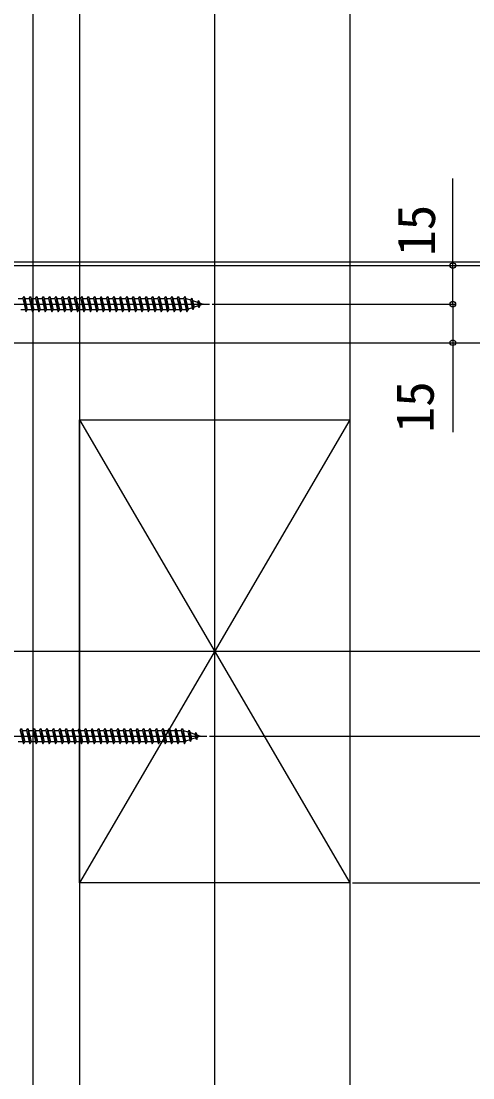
# Model space of a CAD drawing. Units: millimetres, scale not verified. Extents: x -875 to 875, y -1304 to 1297.
# Drawn here: x 467.4 to 642.8, y 222 to 633 of the extents above; entities that cross this region are included whole.
import ezdxf
from ezdxf.enums import TextEntityAlignment as Align

# ---------------------------------------------------------------- set-up
doc = ezdxf.new("R2010")
doc.units = ezdxf.units.MM
doc.header["$LTSCALE"] = 8
for name, color, linetype in [('0-4_YKK_12', 2, 'Continuous'), ('0-5_YKK_13', 4, 'Continuous'), ('0-6_YKK_D', 6, 'Continuous'), ('0-8_YSS_K', 3, 'Continuous')]:
    doc.layers.add(name, color=color, linetype=linetype)
doc.styles.add('ＭＳ ゴシック', font='')
doc.styles.get('ＭＳ ゴシック').set_extended_font_data('MS Gothic')

msp = doc.modelspace()

# ---------------------------------------------------------------- linework, layer by layer
at = {"layer": '0-4_YKK_12'}
msp.add_line((542.5, 915.9), (542.5, 151.4), dxfattribs=at)
at = {"layer": '0-5_YKK_13'}
for p, q in [((441.5, 522.9), (540.5, 522.9)), ((466.25, 525.15), (468, 525.15)), ((468.5, 525.9), (469.25, 519.9)), ((468.75, 525.15), (470.5, 525.15)), ((468.75, 525.15), (469.75, 520.65)), ((471, 525.9), (471.75, 519.9)), ((471.25, 525.15), (473, 525.15)), ((471.25, 525.15), (472.25, 520.65)), ((473.5, 525.9), (474.25, 519.9)), ((473.75, 525.15), (475.5, 525.15)), ((473.75, 525.15), (474.75, 520.65)), ((476, 525.9), (476.75, 519.9)), ((476.25, 525.15), (478, 525.15)), ((476.25, 525.15), (477.25, 520.65)), ((478.5, 525.9), (479.25, 519.9)), ((478.75, 525.15), (480.5, 525.15)), ((478.75, 525.15), (479.75, 520.65)), ((481, 525.9), (481.75, 519.9)), ((481.25, 525.15), (483, 525.15)), ((481.25, 525.15), (482.25, 520.65)), ((483.5, 525.9), (484.25, 519.9)), ((483.75, 525.15), (485.5, 525.15)), ((483.75, 525.15), (484.75, 520.65)), ((486, 525.9), (486.75, 519.9)), ((486.25, 525.15), (488, 525.15)), ((486.25, 525.15), (487.25, 520.65)), ((488.5, 525.9), (489.25, 519.9)), ((488.75, 525.15), (489.75, 520.65)), ((491, 525.9), (491.75, 519.9)), ((491.25, 525.15), (493, 525.15)), ((491.25, 525.15), (492.25, 520.65)), ((493.5, 525.9), (494.25, 519.9)), ((493.75, 525.15), (494.75, 520.65)), ((496, 525.9), (496.75, 519.9)), ((496.25, 525.15), (498, 525.15)), ((496.25, 525.15), (497.25, 520.65)), ((498.5, 525.9), (499.25, 519.9)), ((498.75, 525.15), (499.75, 520.65)), ((501, 525.9), (501.75, 519.9)), ((501.25, 525.15), (503, 525.15)), ((501.25, 525.15), (502.25, 520.65)), ((503.5, 525.9), (504.25, 519.9)), ((503.75, 525.15), (504.75, 520.65)), ((506, 525.9), (506.75, 519.9)), ((506.25, 525.15), (508, 525.15)), ((506.25, 525.15), (507.25, 520.65)), ((508.5, 525.9), (509.25, 519.9)), ((508.75, 525.15), (509.75, 520.65)), ((511, 525.9), (511.75, 519.9)), ((511.25, 525.15), (513, 525.15)), ((511.25, 525.15), (512.25, 520.65)), ((513.5, 525.9), (514.25, 519.9)), ((513.75, 525.15), (514.75, 520.65)), ((516, 525.9), (516.75, 519.9)), ((516.25, 525.15), (518, 525.15)), ((516.25, 525.15), (517.25, 520.65)), ((518.5, 525.9), (519.25, 519.9)), ((518.75, 525.15), (519.75, 520.65)), ((521, 525.9), (521.75, 519.9)), ((521.25, 525.15), (523, 525.15)), ((521.25, 525.15), (522.25, 520.65)), ((523.5, 525.9), (524.25, 519.9)), ((523.75, 525.15), (525.5, 525.15)), ((523.75, 525.15), (524.75, 520.65)), ((526, 525.9), (526.75, 519.9)), ((526.25, 525.15), (527.25, 520.65)), ((526.25, 525.15), (528, 525.15)), ((528.5, 525.9), (529.25, 519.9)), ((528.75, 525.15), (529.75, 520.65)), ((528.75, 525.15), (530.5, 525.15)), ((531, 525.9), (531.75, 519.9)), ((531.25, 525.15), (531.466, 525.15)), ((531.25, 525.15), (532.25, 520.65)), ((531.466, 525.15), (533.127, 524.578)), ((533.586, 525.213), (533.127, 524.578)), ((533.127, 524.578), (533.82, 521.461)), ((533.586, 525.213), (533.939, 524.298)), ((533.586, 525.213), (534.14, 520.778)), ((533.939, 524.298), (535.834, 523.646)), ((533.939, 524.298), (534.517, 521.701)), ((536.142, 522.26), (534.517, 521.701)), ((536.198, 524.314), (535.834, 523.646)), ((535.834, 523.646), (536.142, 522.26)), ((536.537, 521.603), (536.142, 522.26)), ((536.198, 524.314), (536.646, 523.366)), ((536.198, 524.314), (536.537, 521.603)), ((536.537, 521.603), (536.839, 522.5)), ((536.646, 523.366), (538, 522.9)), ((536.646, 523.366), (536.839, 522.5)), ((538, 522.9), (536.839, 522.5)), ((469, 520.65), (467.25, 520.65)), ((471.5, 520.65), (469.75, 520.65)), ((474, 520.65), (472.25, 520.65)), ((476.5, 520.65), (474.75, 520.65)), ((479, 520.65), (477.25, 520.65)), ((481.5, 520.65), (479.75, 520.65)), ((484, 520.65), (482.25, 520.65)), ((486.5, 520.65), (484.75, 520.65)), ((489, 520.65), (487.25, 520.65)), ((491.5, 520.65), (489.75, 520.65)), ((494, 520.65), (492.25, 520.65)), ((496.5, 520.65), (494.75, 520.65)), ((499, 520.65), (497.25, 520.65)), ((501.5, 520.65), (499.75, 520.65)), ((504, 520.65), (502.25, 520.65)), ((506.5, 520.65), (504.75, 520.65)), ((509, 520.65), (507.25, 520.65)), ((511.5, 520.65), (509.75, 520.65)), ((514, 520.65), (512.25, 520.65)), ((516.5, 520.65), (514.75, 520.65)), ((519, 520.65), (517.25, 520.65)), ((521.5, 520.65), (519.75, 520.65)), ((524, 520.65), (522.25, 520.65)), ((526.5, 520.65), (524.75, 520.65)), ((529, 520.65), (527.25, 520.65)), ((531.466, 520.65), (529.75, 520.65)), ((531.498, 520.661), (531.466, 520.65)), ((533.82, 521.461), (532.194, 520.901)), ((534.14, 520.778), (533.82, 521.461)), ((534.14, 520.778), (534.517, 521.701)), ((467.5, 357.9), (468.25, 351.9)), ((470, 357.9), (470.75, 351.9)), ((472.5, 357.9), (473.25, 351.9)), ((475, 357.9), (475.75, 351.9)), ((477.5, 357.9), (478.25, 351.9)), ((480, 357.9), (480.75, 351.9)), ((482.5, 357.9), (483.25, 351.9)), ((485, 357.9), (485.75, 351.9)), ((487.5, 357.9), (488.25, 351.9)), ((490, 357.9), (490.75, 351.9)), ((492.5, 357.9), (493.25, 351.9)), ((495, 357.9), (495.75, 351.9)), ((497.5, 357.9), (498.25, 351.9)), ((500, 357.9), (500.75, 351.9)), ((502.5, 357.9), (503.25, 351.9)), ((505, 357.9), (505.75, 351.9)), ((507.5, 357.9), (508.25, 351.9)), ((510, 357.9), (510.75, 351.9)), ((512.5, 357.9), (513.25, 351.9)), ((515, 357.9), (515.75, 351.9)), ((517.5, 357.9), (518.25, 351.9)), ((520, 357.9), (520.75, 351.9)), ((522.5, 357.9), (523.25, 351.9)), ((525, 357.9), (525.75, 351.9)), ((527.5, 357.9), (528.25, 351.9)), ((530, 357.9), (530.75, 351.9)), ((440.5, 354.9), (539.5, 354.9)), ((467.75, 357.15), (469.5, 357.15)), ((467.75, 357.15), (468.75, 352.65)), ((470.25, 357.15), (472, 357.15)), ((470.25, 357.15), (471.25, 352.65)), ((472.75, 357.15), (474.5, 357.15)), ((472.75, 357.15), (473.75, 352.65)), ((475.25, 357.15), (477, 357.15)), ((475.25, 357.15), (476.25, 352.65)), ((477.75, 357.15), (479.5, 357.15)), ((477.75, 357.15), (478.75, 352.65)), ((480.25, 357.15), (482, 357.15)), ((480.25, 357.15), (481.25, 352.65)), ((482.75, 357.15), (484.5, 357.15)), ((482.75, 357.15), (483.75, 352.65)), ((485.25, 357.15), (487, 357.15)), ((485.25, 357.15), (486.25, 352.65)), ((487.75, 357.15), (488.75, 352.65)), ((490.25, 357.15), (492, 357.15)), ((490.25, 357.15), (491.25, 352.65)), ((492.75, 357.15), (493.75, 352.65)), ((495.25, 357.15), (497, 357.15)), ((495.25, 357.15), (496.25, 352.65)), ((497.75, 357.15), (498.75, 352.65)), ((500.25, 357.15), (502, 357.15)), ((500.25, 357.15), (501.25, 352.65)), ((502.75, 357.15), (503.75, 352.65)), ((505.25, 357.15), (507, 357.15)), ((505.25, 357.15), (506.25, 352.65)), ((507.75, 357.15), (508.75, 352.65)), ((510.25, 357.15), (512, 357.15)), ((510.25, 357.15), (511.25, 352.65)), ((512.75, 357.15), (513.75, 352.65)), ((515.25, 357.15), (517, 357.15)), ((515.25, 357.15), (516.25, 352.65)), ((517.75, 357.15), (518.75, 352.65)), ((520.25, 357.15), (522, 357.15)), ((520.25, 357.15), (521.25, 352.65)), ((522.75, 357.15), (524.5, 357.15)), ((522.75, 357.15), (523.75, 352.65)), ((525.25, 357.15), (526.25, 352.65)), ((525.25, 357.15), (527, 357.15)), ((527.75, 357.15), (528.75, 352.65)), ((527.75, 357.15), (529.5, 357.15)), ((530.25, 357.15), (530.466, 357.15)), ((530.25, 357.15), (531.25, 352.65)), ((530.466, 357.15), (532.127, 356.578)), ((532.82, 353.461), (531.194, 352.901)), ((532.586, 357.214), (532.127, 356.578)), ((532.127, 356.578), (532.82, 353.461)), ((532.586, 357.214), (532.939, 356.299)), ((532.586, 357.214), (533.14, 352.778)), ((533.14, 352.778), (532.82, 353.461)), ((532.939, 356.299), (534.834, 355.646)), ((532.939, 356.299), (533.517, 353.701)), ((533.14, 352.778), (533.517, 353.701)), ((535.142, 354.261), (533.517, 353.701)), ((535.198, 356.314), (534.834, 355.646)), ((534.834, 355.646), (535.142, 354.261)), ((535.537, 353.603), (535.142, 354.261)), ((535.198, 356.314), (535.647, 355.366)), ((535.198, 356.314), (535.537, 353.603)), ((535.537, 353.603), (535.839, 354.501)), ((535.647, 355.366), (537, 354.9)), ((535.647, 355.366), (535.839, 354.501)), ((537, 354.9), (535.839, 354.501)), ((468, 352.65), (466.25, 352.65)), ((470.5, 352.65), (468.75, 352.65)), ((473, 352.65), (471.25, 352.65)), ((475.5, 352.65), (473.75, 352.65)), ((478, 352.65), (476.25, 352.65)), ((480.5, 352.65), (478.75, 352.65)), ((483, 352.65), (481.25, 352.65)), ((485.5, 352.65), (483.75, 352.65)), ((488, 352.65), (486.25, 352.65)), ((490.5, 352.65), (488.75, 352.65)), ((493, 352.65), (491.25, 352.65)), ((495.5, 352.65), (493.75, 352.65)), ((498, 352.65), (496.25, 352.65)), ((500.5, 352.65), (498.75, 352.65)), ((503, 352.65), (501.25, 352.65)), ((505.5, 352.65), (503.75, 352.65)), ((508, 352.65), (506.25, 352.65)), ((510.5, 352.65), (508.75, 352.65)), ((513, 352.65), (511.25, 352.65)), ((515.5, 352.65), (513.75, 352.65)), ((518, 352.65), (516.25, 352.65)), ((520.5, 352.65), (518.75, 352.65)), ((523, 352.65), (521.25, 352.65)), ((525.5, 352.65), (523.75, 352.65)), ((528, 352.65), (526.25, 352.65)), ((530.466, 352.65), (528.75, 352.65)), ((530.498, 352.661), (530.466, 352.65))]:
    msp.add_line(p, q, dxfattribs=at)
for points in [[(468, 525.15), (468.5, 525.9), (468.75, 525.15)], [(468, 525.15), (469, 520.65), (469.25, 519.9), (469.75, 520.65)], [(470.5, 525.15), (471, 525.9), (471.25, 525.15)], [(470.5, 525.15), (471.5, 520.65), (471.75, 519.9), (472.25, 520.65)], [(473, 525.15), (473.5, 525.9), (473.75, 525.15)], [(473, 525.15), (474, 520.65), (474.25, 519.9), (474.75, 520.65)], [(475.5, 525.15), (476, 525.9), (476.25, 525.15)], [(475.5, 525.15), (476.5, 520.65), (476.75, 519.9), (477.25, 520.65)], [(478, 525.15), (478.5, 525.9), (478.75, 525.15)], [(478, 525.15), (479, 520.65), (479.25, 519.9), (479.75, 520.65)], [(480.5, 525.15), (481, 525.9), (481.25, 525.15)], [(480.5, 525.15), (481.5, 520.65), (481.75, 519.9), (482.25, 520.65)], [(483, 525.15), (483.5, 525.9), (483.75, 525.15)], [(483, 525.15), (484, 520.65), (484.25, 519.9), (484.75, 520.65)], [(485.5, 525.15), (486, 525.9), (486.25, 525.15)], [(485.5, 525.15), (486.5, 520.65), (486.75, 519.9), (487.25, 520.65)], [(488, 525.15), (488.5, 525.9), (488.75, 525.15)], [(488, 525.15), (489, 520.65), (489.25, 519.9), (489.75, 520.65)], [(488.75, 525.15), (490.5, 525.15), (491, 525.9), (491.25, 525.15)], [(490.5, 525.15), (491.5, 520.65), (491.75, 519.9), (492.25, 520.65)], [(493, 525.15), (493.5, 525.9), (493.75, 525.15)], [(493, 525.15), (494, 520.65), (494.25, 519.9), (494.75, 520.65)], [(493.75, 525.15), (495.5, 525.15), (496, 525.9), (496.25, 525.15)], [(495.5, 525.15), (496.5, 520.65), (496.75, 519.9), (497.25, 520.65)], [(498, 525.15), (498.5, 525.9), (498.75, 525.15)], [(498, 525.15), (499, 520.65), (499.25, 519.9), (499.75, 520.65)], [(498.75, 525.15), (500.5, 525.15), (501, 525.9), (501.25, 525.15)], [(500.5, 525.15), (501.5, 520.65), (501.75, 519.9), (502.25, 520.65)], [(503, 525.15), (503.5, 525.9), (503.75, 525.15)], [(503, 525.15), (504, 520.65), (504.25, 519.9), (504.75, 520.65)], [(503.75, 525.15), (505.5, 525.15), (506, 525.9), (506.25, 525.15)], [(505.5, 525.15), (506.5, 520.65), (506.75, 519.9), (507.25, 520.65)], [(508, 525.15), (508.5, 525.9), (508.75, 525.15)], [(508, 525.15), (509, 520.65), (509.25, 519.9), (509.75, 520.65)], [(508.75, 525.15), (510.5, 525.15), (511, 525.9), (511.25, 525.15)], [(510.5, 525.15), (511.5, 520.65), (511.75, 519.9), (512.25, 520.65)], [(513, 525.15), (513.5, 525.9), (513.75, 525.15)], [(513, 525.15), (514, 520.65), (514.25, 519.9), (514.75, 520.65)], [(513.75, 525.15), (515.5, 525.15), (516, 525.9), (516.25, 525.15)], [(515.5, 525.15), (516.5, 520.65), (516.75, 519.9), (517.25, 520.65)], [(518, 525.15), (518.5, 525.9), (518.75, 525.15)], [(518, 525.15), (519, 520.65), (519.25, 519.9), (519.75, 520.65)], [(518.75, 525.15), (520.5, 525.15), (521, 525.9), (521.25, 525.15)], [(520.5, 525.15), (521.5, 520.65), (521.75, 519.9), (522.25, 520.65)], [(523, 525.15), (523.5, 525.9), (523.75, 525.15)], [(523, 525.15), (524, 520.65), (524.25, 519.9), (524.75, 520.65)], [(525.5, 525.15), (526, 525.9), (526.25, 525.15)], [(525.5, 525.15), (526.5, 520.65), (526.75, 519.9), (527.25, 520.65)], [(528, 525.15), (528.5, 525.9), (528.75, 525.15)], [(528, 525.15), (529, 520.65), (529.25, 519.9), (529.75, 520.65)], [(530.5, 525.15), (531, 525.9), (531.25, 525.15)], [(530.5, 525.15), (531.5, 520.65), (531.75, 519.9), (532.25, 520.65)], [(467, 357.15), (467.5, 357.9), (467.75, 357.15)], [(469.5, 357.15), (470, 357.9), (470.25, 357.15)], [(472, 357.15), (472.5, 357.9), (472.75, 357.15)], [(474.5, 357.15), (475, 357.9), (475.25, 357.15)], [(477, 357.15), (477.5, 357.9), (477.75, 357.15)], [(479.5, 357.15), (480, 357.9), (480.25, 357.15)], [(482, 357.15), (482.5, 357.9), (482.75, 357.15)], [(484.5, 357.15), (485, 357.9), (485.25, 357.15)], [(487, 357.15), (487.5, 357.9), (487.75, 357.15)], [(487.75, 357.15), (489.5, 357.15), (490, 357.9), (490.25, 357.15)], [(492, 357.15), (492.5, 357.9), (492.75, 357.15)], [(492.75, 357.15), (494.5, 357.15), (495, 357.9), (495.25, 357.15)], [(497, 357.15), (497.5, 357.9), (497.75, 357.15)], [(497.75, 357.15), (499.5, 357.15), (500, 357.9), (500.25, 357.15)], [(502, 357.15), (502.5, 357.9), (502.75, 357.15)], [(502.75, 357.15), (504.5, 357.15), (505, 357.9), (505.25, 357.15)], [(507, 357.15), (507.5, 357.9), (507.75, 357.15)], [(507.75, 357.15), (509.5, 357.15), (510, 357.9), (510.25, 357.15)], [(512, 357.15), (512.5, 357.9), (512.75, 357.15)], [(512.75, 357.15), (514.5, 357.15), (515, 357.9), (515.25, 357.15)], [(517, 357.15), (517.5, 357.9), (517.75, 357.15)], [(517.75, 357.15), (519.5, 357.15), (520, 357.9), (520.25, 357.15)], [(522, 357.15), (522.5, 357.9), (522.75, 357.15)], [(524.5, 357.15), (525, 357.9), (525.25, 357.15)], [(527, 357.15), (527.5, 357.9), (527.75, 357.15)], [(529.5, 357.15), (530, 357.9), (530.25, 357.15)], [(467, 357.15), (468, 352.65), (468.25, 351.9), (468.75, 352.65)], [(469.5, 357.15), (470.5, 352.65), (470.75, 351.9), (471.25, 352.65)], [(472, 357.15), (473, 352.65), (473.25, 351.9), (473.75, 352.65)], [(474.5, 357.15), (475.5, 352.65), (475.75, 351.9), (476.25, 352.65)], [(477, 357.15), (478, 352.65), (478.25, 351.9), (478.75, 352.65)], [(479.5, 357.15), (480.5, 352.65), (480.75, 351.9), (481.25, 352.65)], [(482, 357.15), (483, 352.65), (483.25, 351.9), (483.75, 352.65)], [(484.5, 357.15), (485.5, 352.65), (485.75, 351.9), (486.25, 352.65)], [(487, 357.15), (488, 352.65), (488.25, 351.9), (488.75, 352.65)], [(489.5, 357.15), (490.5, 352.65), (490.75, 351.9), (491.25, 352.65)], [(492, 357.15), (493, 352.65), (493.25, 351.9), (493.75, 352.65)], [(494.5, 357.15), (495.5, 352.65), (495.75, 351.9), (496.25, 352.65)], [(497, 357.15), (498, 352.65), (498.25, 351.9), (498.75, 352.65)], [(499.5, 357.15), (500.5, 352.65), (500.75, 351.9), (501.25, 352.65)], [(502, 357.15), (503, 352.65), (503.25, 351.9), (503.75, 352.65)], [(504.5, 357.15), (505.5, 352.65), (505.75, 351.9), (506.25, 352.65)], [(507, 357.15), (508, 352.65), (508.25, 351.9), (508.75, 352.65)], [(509.5, 357.15), (510.5, 352.65), (510.75, 351.9), (511.25, 352.65)], [(512, 357.15), (513, 352.65), (513.25, 351.9), (513.75, 352.65)], [(514.5, 357.15), (515.5, 352.65), (515.75, 351.9), (516.25, 352.65)], [(517, 357.15), (518, 352.65), (518.25, 351.9), (518.75, 352.65)], [(519.5, 357.15), (520.5, 352.65), (520.75, 351.9), (521.25, 352.65)], [(522, 357.15), (523, 352.65), (523.25, 351.9), (523.75, 352.65)], [(524.5, 357.15), (525.5, 352.65), (525.75, 351.9), (526.25, 352.65)], [(527, 357.15), (528, 352.65), (528.25, 351.9), (528.75, 352.65)], [(529.5, 357.15), (530.5, 352.65), (530.75, 351.9), (531.25, 352.65)]]:
    msp.add_lwpolyline(points, dxfattribs=at)
at = {"layer": '0-6_YKK_D'}
for p, q in [((452, 539.4), (716, 539.4)), ((452, 539.4), (676, 539.4)), ((451.7, 537.9), (676, 537.9)), ((451.7, 537.9), (636, 537.9)), ((451.7, 537.9), (676, 537.9)), ((541.5, 522.9), (636, 522.9)), ((541.5, 522.9), (636, 522.9)), ((451.7, 507.9), (676, 507.9)), ((451.7, 507.9), (676, 507.9)), ((451.7, 507.9), (636, 507.9)), ((452, 387.899), (676, 387.899)), ((452, 387.899), (676, 387.899)), ((452, 387.899), (716, 387.899)), ((452, 387.899), (716, 387.899)), ((540.5, 354.9), (676, 354.9)), ((540.5, 354.9), (676, 354.9)), ((596, 297.9), (676, 297.9)), ((596, 297.9), (716, 297.9))]:
    msp.add_line(p, q, dxfattribs=at)
for points in [[(635, 522.9), (635, 537.9), (635, 571.745)], [(635, 522.9), (635, 507.9), (635, 473.055)]]:
    msp.add_lwpolyline(points, dxfattribs=at)
for centre in [(635, 537.9), (635, 522.9), (635, 522.9), (635, 507.9)]:
    msp.add_circle(centre, 1.075, dxfattribs=at)
at = {"layer": '0-8_YSS_K'}
for p, q in [((472, 151.4), (472, 915.9)), ((490, 915.9), (490, 151.4)), ((595, 915.9), (595, 151.4)), ((595, 477.9), (490, 297.9)), ((490, 477.9), (595, 297.9))]:
    msp.add_line(p, q, dxfattribs=at)
msp.add_lwpolyline([(490, 297.9), (490, 477.9), (595, 477.9), (595, 297.9)], close=True, dxfattribs=at)

# ---------------------------------------------------------------- texts
at = {"layer": '0-6_YKK_D', "style": 'ＭＳ ゴシック'}
for p in [(632.5, 541.632), (632, 472.986)]:
    msp.add_text('15', height=14.66, rotation=90, dxfattribs=at).set_placement(p, align=Align.BOTTOM_LEFT)

doc.saveas('drawing.dxf')
